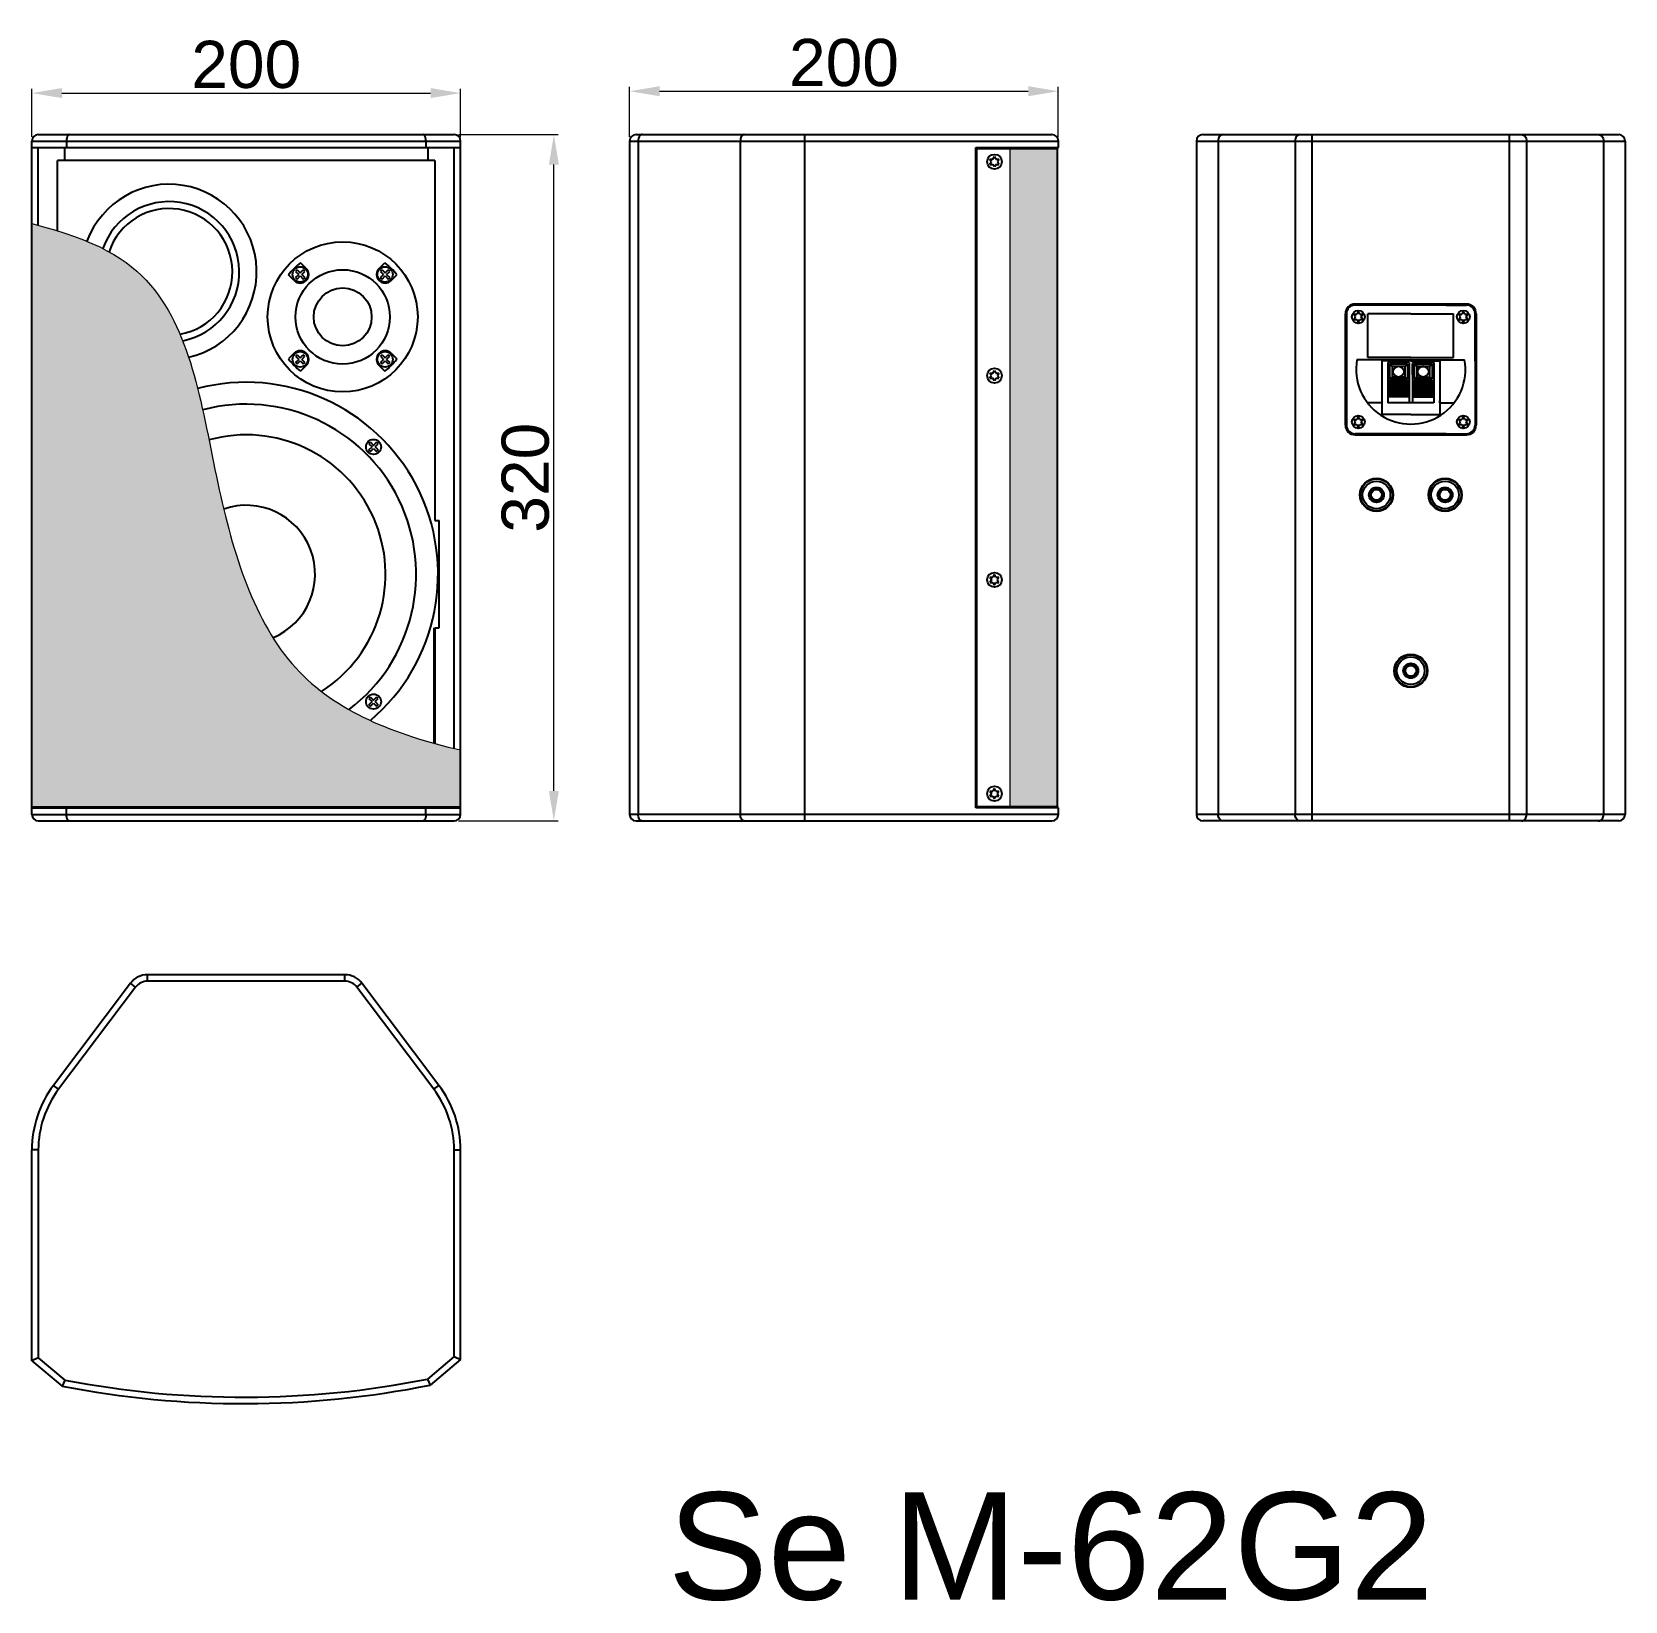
# Model space of a CAD drawing. Header units: millimetres. Extents: x -25011 to 3905, y -2 to 3370.
# Drawn here: x -25011 to -24267, y 2639 to 3370 of the extents above.
import ezdxf

# ---------------------------------------------------------------- set-up
doc = ezdxf.new("R2010")
doc.units = ezdxf.units.MM
doc.layers.add('dim', color=252, linetype='Continuous', lineweight=9)
doc.styles.get("Standard").update_dxf_attribs({"font": 'arial.ttf'})
doc.dimstyles.new('ISO-30', dxfattribs={"dimtxt": 22, "dimasz": 14, "dimexe": 2, "dimexo": 2, "dimgap": 2, "dimtad": 1, "dimtoh": 1, "dimdec": 1, "dimdsep": 46, "dimtxsty": 'Standard', "dimcen": 0, "dimclrd": 256, "dimclre": 256, "dimclrt": 256, "dimadec": 0, "dimazin": 0, "dimtfac": 1, "dimtdec": 1, "dimtmove": 0, "dimatfit": 3, "dimfxl": 1, "dimlwd": -1, "dimlwe": -1, "dimarcsym": 0})

# ---------------------------------------------------------------- blocks, each defined once
blk = doc.blocks.new('*D44')
at = {"layer": 'Defpoints', "color": 0, "transparency": 16777216}
for p in [(-24810.65, 3341.76), (-25010.65, 3319.38), (-24810.65, 3319.38)]:
    blk.add_point(p, dxfattribs=at)
at = {"layer": 'dim', "transparency": 16777216}
for p, q in [((-25010.65, 3321.38), (-25010.65, 3343.76)), ((-24996.65, 3341.76), (-24824.65, 3341.76)), ((-24810.65, 3321.38), (-24810.65, 3343.76))]:
    blk.add_line(p, q, dxfattribs=at)
for points in [[(-24996.65, 3344.09), (-24996.65, 3339.42), (-25010.65, 3341.76)], [(-24824.65, 3344.09), (-24824.65, 3339.42), (-24810.65, 3341.76)]]:
    blk.add_solid(points, dxfattribs=at)
at = {"layer": 'dim', "transparency": 16777216, "insert": (-24910.65, 3354.99), "char_height": 22, "attachment_point": 5}
blk.add_mtext('200', dxfattribs=at)
blk = doc.blocks.new('*D45')
at = {"layer": 'Defpoints', "color": 0, "transparency": 16777216}
for p in [(-24531.77, 3342.62), (-24731.77, 3319.38), (-24531.77, 3319.38)]:
    blk.add_point(p, dxfattribs=at)
at = {"layer": 'dim', "transparency": 16777216}
for p, q in [((-24731.77, 3321.38), (-24731.77, 3344.62)), ((-24717.77, 3342.62), (-24545.77, 3342.62)), ((-24531.77, 3321.38), (-24531.77, 3344.62))]:
    blk.add_line(p, q, dxfattribs=at)
for points in [[(-24717.77, 3344.96), (-24717.77, 3340.29), (-24731.77, 3342.62)], [(-24545.77, 3344.96), (-24545.77, 3340.29), (-24531.77, 3342.62)]]:
    blk.add_solid(points, dxfattribs=at)
at = {"layer": 'dim', "transparency": 16777216, "insert": (-24631.77, 3355.86), "char_height": 22, "attachment_point": 5}
blk.add_mtext('200', dxfattribs=at)
blk = doc.blocks.new('*D46')
at = {"layer": 'Defpoints', "color": 0, "transparency": 16777216}
for p in [(-24813.65, 3322.38), (-24767.11, 3322.38), (-24813.65, 3002.38)]:
    blk.add_point(p, dxfattribs=at)
at = {"layer": 'dim', "transparency": 16777216}
for p, q in [((-24811.65, 3322.38), (-24765.11, 3322.38)), ((-24767.11, 3016.38), (-24767.11, 3308.38)), ((-24811.65, 3002.38), (-24765.11, 3002.38))]:
    blk.add_line(p, q, dxfattribs=at)
for points in [[(-24769.44, 3308.38), (-24764.78, 3308.38), (-24767.11, 3322.38)], [(-24769.44, 3016.38), (-24764.78, 3016.38), (-24767.11, 3002.38)]]:
    blk.add_solid(points, dxfattribs=at)
at = {"layer": 'dim', "transparency": 16777216, "insert": (-24780.35, 3162.38), "char_height": 22, "attachment_point": 5, "rotation": 90}
blk.add_mtext('320', dxfattribs=at)

msp = doc.modelspace()

# ---------------------------------------------------------------- hatches: boundary and pattern name
at = {"layer": 'dim'}
h = msp.add_hatch(dxfattribs=at)
h.set_pattern_fill('HONEY', color=256)
h.set_pattern_definition([(0, (-27765.283, 13869.6106), (4.7625, 2.74963064), [3.175, -6.35]), (120, (-27765.283, 13869.6106), (-4.7625, 2.74963066), [3.175, -6.35]), (60, (-27765.283, 13869.6106), (1e-08, 5.4992613), [-6.35, 3.175])])
edge = h.paths.add_edge_path()
edge.add_spline(control_points=[(-24898.175, 3087.742), (-24908.921, 3104.803), (-24915.855, 3125.828), (-24921.146, 3147.776)], knot_values=[189.1175278, 189.1175278, 189.1175278, 189.1175278, 252.3509596, 252.3509596, 252.3509596, 252.3509596], degree=3, periodic=0)
edge.add_spline(control_points=[(-24921.146, 3147.776), (-24922.106, 3151.76), (-24924.528, 3162.491), (-24926.655, 3173.309), (-24928.011, 3180.014)], knot_values=[158.4368681, 158.4368681, 158.4368681, 158.4368681, 169.9174666, 189.1175278, 189.1175278, 189.1175278, 189.1175278], degree=3, periodic=0)
edge.add_spline(control_points=[(-24928.011, 3180.014), (-24928.963, 3184.728), (-24929.928, 3189.409), (-24930.953, 3194.024)], knot_values=[144.9410667, 144.9410667, 144.9410667, 144.9410667, 158.4368681, 158.4368681, 158.4368681, 158.4368681], degree=3, periodic=0)
edge.add_spline(control_points=[(-24930.953, 3194.024), (-24931.697, 3197.378), (-24932.474, 3200.696), (-24933.301, 3203.967)], knot_values=[135.1348987, 135.1348987, 135.1348987, 135.1348987, 144.9410667, 144.9410667, 144.9410667, 144.9410667], degree=3, periodic=0)
edge.add_spline(control_points=[(-24933.301, 3203.967), (-24934.561, 3208.954), (-24935.94, 3213.83), (-24937.501, 3218.547)], knot_values=[120.1805244, 120.1805244, 120.1805244, 120.1805244, 135.1348987, 135.1348987, 135.1348987, 135.1348987], degree=3, periodic=0)
edge.add_spline(control_points=[(-24937.501, 3218.547), (-24938.368, 3221.168), (-24939.292, 3223.74), (-24940.284, 3226.255)], knot_values=[111.8710843, 111.8710843, 111.8710843, 111.8710843, 120.1805244, 120.1805244, 120.1805244, 120.1805244], degree=3, periodic=0)
edge.add_spline(control_points=[(-24940.284, 3226.255), (-24940.687, 3227.278), (-24941.102, 3228.291), (-24941.528, 3229.295)], knot_values=[108.4921411, 108.4921411, 108.4921411, 108.4921411, 111.8710843, 111.8710843, 111.8710843, 111.8710843], degree=3, periodic=0)
edge.add_spline(control_points=[(-24941.528, 3229.295), (-24945.12, 3237.745), (-24953.455, 3252.279), (-24966.379, 3263.193), (-24974.656, 3267.749)], knot_values=[55.0866761, 55.0866761, 55.0866761, 55.0866761, 83.5418455, 108.4921411, 108.4921411, 108.4921411, 108.4921411], degree=3, periodic=0)
edge.add_spline(control_points=[(-24974.656, 3267.749), (-24975.587, 3268.261), (-24976.546, 3268.767), (-24977.536, 3269.266)], knot_values=[52.2799663, 52.2799663, 52.2799663, 52.2799663, 55.0866761, 55.0866761, 55.0866761, 55.0866761], degree=3, periodic=0)
edge.add_spline(control_points=[(-24977.536, 3269.266), (-24979.836, 3270.426), (-24982.3, 3271.551), (-24984.948, 3272.646)], knot_values=[45.7537294, 45.7537294, 45.7537294, 45.7537294, 52.2799663, 52.2799663, 52.2799663, 52.2799663], degree=3, periodic=0)
edge.add_spline(control_points=[(-24984.948, 3272.646), (-24989.045, 3274.338), (-24993.584, 3275.957), (-24998.647, 3277.518)], knot_values=[35.6578919, 35.6578919, 35.6578919, 35.6578919, 45.7537294, 45.7537294, 45.7537294, 45.7537294], degree=3, periodic=0)
edge.add_spline(control_points=[(-24998.647, 3277.518), (-25001.479, 3278.391), (-25004.474, 3279.246), (-25007.647, 3280.086)], knot_values=[30.0125347, 30.0125347, 30.0125347, 30.0125347, 35.6578919, 35.6578919, 35.6578919, 35.6578919], degree=3, periodic=0)
edge.add_spline(control_points=[(-25007.647, 3280.086), (-25008.63, 3280.346), (-25009.63, 3280.605), (-25010.647, 3280.862)], knot_values=[28.2642912, 28.2642912, 28.2642912, 28.2642912, 30.0125347, 30.0125347, 30.0125347, 30.0125347], degree=3, periodic=0)
edge.add_line((-25010.647, 3280.862), (-25010.647, 3008.881))
edge.add_line((-25010.647, 3008.881), (-24810.647, 3008.881))
edge.add_line((-24810.647, 3008.881), (-24810.647, 3035.433))
edge.add_spline(control_points=[(-24810.647, 3035.433), (-24811.651, 3035.667), (-24812.651, 3035.904), (-24813.647, 3036.145)], knot_values=[357.4900308, 357.4900308, 357.4900308, 357.4900308, 360.403642, 360.403642, 360.403642, 360.403642], degree=3, periodic=0)
edge.add_spline(control_points=[(-24813.647, 3036.145), (-24816.683, 3036.88), (-24819.685, 3037.652), (-24822.647, 3038.467)], knot_values=[348.6132773, 348.6132773, 348.6132773, 348.6132773, 357.4900308, 357.4900308, 357.4900308, 357.4900308], degree=3, periodic=0)
edge.add_line((-24823.147, 3038.601), (-24823.147, 3038.606))
edge.add_spline(control_points=[(-24823.147, 3038.606), (-24833.577, 3041.497), (-24843.513, 3044.927), (-24852.713, 3049.162)], knot_values=[316.8143218, 316.8143218, 316.8143218, 316.8143218, 348.1134995, 348.1134995, 348.1134995, 348.1134995], degree=3, periodic=0)
edge.add_spline(control_points=[(-24852.713, 3049.162), (-24856.143, 3050.74), (-24859.47, 3052.431), (-24862.683, 3054.247)], knot_values=[305.14564, 305.14564, 305.14564, 305.14564, 316.8143218, 316.8143218, 316.8143218, 316.8143218], degree=3, periodic=0)
edge.add_spline(control_points=[(-24862.683, 3054.247), (-24867.202, 3056.802), (-24871.493, 3059.605), (-24875.522, 3062.694)], knot_values=[288.7318552, 288.7318552, 288.7318552, 288.7318552, 305.14564, 305.14564, 305.14564, 305.14564], degree=3, periodic=0)
edge.add_spline(control_points=[(-24875.522, 3062.694), (-24879.857, 3066.017), (-24888.162, 3073.549), (-24894.993, 3082.689), (-24898.175, 3087.742)], knot_values=[252.3509596, 252.3509596, 252.3509596, 252.3509596, 270.0068472, 288.7318552, 288.7318552, 288.7318552, 288.7318552], degree=3, periodic=0)
h.paths.add_polyline_path([(-24532.269, 3315.881), (-24554.21, 3315.881), (-24554.21, 3008.881), (-24532.269, 3008.881)])

# ---------------------------------------------------------------- linework, layer by layer
for p, q in [((-25010.647, 3005.381), (-25010.647, 3319.381)), ((-25010.647, 3319.381), (-24810.647, 3319.381)), ((-25010.647, 3316.381), (-24810.647, 3316.381)), ((-25007.647, 3322.381), (-24813.647, 3322.381)), ((-25007.647, 3280.086), (-25007.647, 3316.381)), ((-24995.339, 3310.381), (-24995.339, 3316.381)), ((-24994.493, 3319.381), (-24994.493, 3316.381)), ((-24826.807, 3319.381), (-24826.807, 3316.381)), ((-24825.96, 3316.381), (-24825.96, 3310.381)), ((-24813.647, 3036.145), (-24813.647, 3316.381)), ((-24810.647, 3005.381), (-24810.647, 3319.381)), ((-24731.769, 3319.381), (-24731.769, 3005.381)), ((-24731.769, 3319.381), (-24531.769, 3319.381)), ((-24728.769, 3322.381), (-24534.769, 3322.381)), ((-24727.788, 3319.381), (-24727.788, 3005.381)), ((-24680.132, 3319.381), (-24680.132, 3005.381)), ((-24650.034, 3002.381), (-24650.034, 3322.381)), ((-24570.269, 3008.381), (-24570.269, 3316.381)), ((-24570.269, 3316.381), (-24531.769, 3316.381)), ((-24569.769, 3008.881), (-24569.769, 3315.881)), ((-24569.769, 3315.881), (-24532.269, 3315.881)), ((-24532.269, 3315.881), (-24532.269, 3008.881)), ((-24531.769, 3316.381), (-24531.769, 3319.381)), ((-24467.34, 3319.381), (-24467.34, 3005.381)), ((-24467.34, 3319.381), (-24267.34, 3319.381)), ((-24464.34, 3322.381), (-24270.34, 3322.381)), ((-24457.267, 3319.381), (-24457.267, 3005.381)), ((-24421.341, 3319.381), (-24421.341, 3005.381)), ((-24413.356, 3002.381), (-24413.356, 3322.381)), ((-24321.325, 3002.381), (-24321.325, 3322.381)), ((-24313.34, 3319.381), (-24313.34, 3005.381)), ((-24277.414, 3319.381), (-24277.414, 3005.381)), ((-24267.34, 3319.381), (-24267.34, 3005.381)), ((-24998.647, 3277.518), (-24998.647, 3310.381)), ((-24822.647, 3310.381), (-24998.647, 3310.381)), ((-24822.647, 3310.381), (-24822.647, 3142.381)), ((-24562.953, 3309.716), (-24563.653, 3310.929)), ((-24563.653, 3310.929), (-24562.252, 3310.929)), ((-24563.653, 3308.503), (-24562.953, 3309.716)), ((-24563.653, 3308.503), (-24562.252, 3308.503)), ((-24562.252, 3310.929), (-24561.552, 3312.142)), ((-24561.552, 3307.29), (-24562.252, 3308.503)), ((-24561.552, 3312.142), (-24560.852, 3310.929)), ((-24560.852, 3308.503), (-24561.552, 3307.29)), ((-24560.852, 3310.929), (-24559.451, 3310.929)), ((-24560.852, 3308.503), (-24559.451, 3308.503)), ((-24559.451, 3310.929), (-24560.151, 3309.716)), ((-24560.151, 3309.716), (-24559.451, 3308.503)), ((-25010.647, 3008.881), (-25010.647, 3280.862)), ((-24888.275, 3254.352), (-24890.931, 3257.008)), ((-24887.581, 3258.608), (-24886.153, 3257.18)), ((-24887.581, 3255.752), (-24886.153, 3257.18)), ((-24886.874, 3259.315), (-24885.446, 3257.887)), ((-24886.874, 3255.045), (-24885.446, 3256.473)), ((-24885.446, 3257.887), (-24884.019, 3259.315)), ((-24885.446, 3256.473), (-24884.019, 3255.045)), ((-24882.618, 3260.008), (-24885.274, 3262.665)), ((-24884.739, 3257.18), (-24883.311, 3258.608)), ((-24884.739, 3257.18), (-24883.311, 3255.752)), ((-24848.677, 3260.008), (-24846.02, 3262.665)), ((-24847.983, 3258.608), (-24846.555, 3257.18)), ((-24847.983, 3255.752), (-24846.555, 3257.18)), ((-24847.276, 3259.315), (-24845.848, 3257.887)), ((-24847.276, 3255.045), (-24845.848, 3256.473)), ((-24845.848, 3257.887), (-24844.421, 3259.315)), ((-24845.848, 3256.473), (-24844.421, 3255.045)), ((-24845.141, 3257.18), (-24843.714, 3258.608)), ((-24845.141, 3257.18), (-24843.714, 3255.752)), ((-24843.02, 3254.352), (-24840.364, 3257.008)), ((-24341.34, 3243.381), (-24393.34, 3243.381)), ((-24350.84, 3242.881), (-24393.34, 3242.881)), ((-24350.84, 3242.881), (-24341.34, 3242.881)), ((-24397.84, 3186.881), (-24397.84, 3238.881)), ((-24397.34, 3238.881), (-24397.34, 3186.881)), ((-24393.941, 3238.594), (-24392.541, 3238.594)), ((-24393.941, 3238.594), (-24393.241, 3237.381)), ((-24393.241, 3237.381), (-24393.941, 3236.168)), ((-24393.941, 3236.168), (-24392.541, 3236.168)), ((-24391.84, 3239.807), (-24392.541, 3238.594)), ((-24392.541, 3236.168), (-24391.84, 3234.955)), ((-24391.14, 3238.594), (-24391.84, 3239.807)), ((-24391.84, 3234.955), (-24391.14, 3236.168)), ((-24391.14, 3238.594), (-24389.739, 3238.594)), ((-24391.14, 3236.168), (-24389.739, 3236.168)), ((-24390.44, 3237.381), (-24389.739, 3238.594)), ((-24389.739, 3236.168), (-24390.44, 3237.381)), ((-24387.34, 3218.381), (-24387.34, 3238.881)), ((-24383.84, 3238.881), (-24387.34, 3238.881)), ((-24367.34, 3238.881), (-24383.84, 3238.881)), ((-24367.34, 3238.881), (-24383.84, 3238.881)), ((-24367.34, 3238.881), (-24350.84, 3238.881)), ((-24350.84, 3238.881), (-24347.34, 3238.881)), ((-24347.34, 3218.381), (-24347.34, 3238.881)), ((-24344.941, 3238.594), (-24343.541, 3238.594)), ((-24344.941, 3238.594), (-24344.241, 3237.381)), ((-24344.241, 3237.381), (-24344.941, 3236.168)), ((-24344.941, 3236.168), (-24343.541, 3236.168)), ((-24342.84, 3239.807), (-24343.541, 3238.594)), ((-24343.541, 3236.168), (-24342.84, 3234.955)), ((-24342.14, 3238.594), (-24342.84, 3239.807)), ((-24342.84, 3234.955), (-24342.14, 3236.168)), ((-24342.14, 3238.594), (-24340.739, 3238.594)), ((-24342.14, 3236.168), (-24340.739, 3236.168)), ((-24341.44, 3237.381), (-24340.739, 3238.594)), ((-24340.739, 3236.168), (-24341.44, 3237.381)), ((-24337.34, 3216.881), (-24337.34, 3238.881)), ((-24336.84, 3238.881), (-24336.84, 3186.881)), ((-24888.275, 3220.41), (-24890.931, 3217.754)), ((-24887.581, 3219.01), (-24886.153, 3217.582)), ((-24886.874, 3219.717), (-24885.446, 3218.289)), ((-24885.446, 3218.289), (-24884.019, 3219.717)), ((-24884.739, 3217.582), (-24883.311, 3219.01)), ((-24847.983, 3219.01), (-24846.555, 3217.582)), ((-24847.276, 3219.717), (-24845.848, 3218.289)), ((-24845.848, 3218.289), (-24844.421, 3219.717)), ((-24845.141, 3217.582), (-24843.714, 3219.01)), ((-24843.02, 3220.41), (-24840.364, 3217.754)), ((-24887.581, 3216.154), (-24886.153, 3217.582)), ((-24886.874, 3215.447), (-24885.446, 3216.875)), ((-24885.446, 3216.875), (-24884.019, 3215.447)), ((-24882.618, 3214.754), (-24885.274, 3212.097)), ((-24884.739, 3217.582), (-24883.311, 3216.154)), ((-24848.677, 3214.754), (-24846.02, 3212.097)), ((-24847.983, 3216.154), (-24846.555, 3217.582)), ((-24847.276, 3215.447), (-24845.848, 3216.875)), ((-24845.848, 3216.875), (-24844.421, 3215.447)), ((-24845.141, 3217.582), (-24843.714, 3216.154)), ((-24562.953, 3209.988), (-24563.653, 3211.201)), ((-24563.653, 3211.201), (-24562.252, 3211.201)), ((-24562.252, 3211.201), (-24561.552, 3212.414)), ((-24561.552, 3212.414), (-24560.852, 3211.201)), ((-24560.852, 3211.201), (-24559.451, 3211.201)), ((-24559.451, 3211.201), (-24560.151, 3209.988)), ((-24391.69, 3217.381), (-24392.44, 3217.381)), ((-24383.84, 3217.381), (-24391.69, 3217.381)), ((-24383.84, 3218.381), (-24387.34, 3218.381)), ((-24367.34, 3218.381), (-24383.84, 3218.381)), ((-24367.34, 3217.381), (-24383.84, 3217.381)), ((-24380.84, 3216.881), (-24380.84, 3197.381)), ((-24367.34, 3216.881), (-24380.84, 3216.881)), ((-24368.09, 3216.081), (-24378.09, 3216.081)), ((-24378.09, 3216.081), (-24378.09, 3207.581)), ((-24377.29, 3215.281), (-24376.09, 3214.331)), ((-24368.89, 3215.281), (-24377.29, 3215.281)), ((-24377.29, 3215.281), (-24377.29, 3208.381)), ((-24370.09, 3214.331), (-24376.09, 3214.331)), ((-24376.09, 3214.331), (-24376.09, 3209.331)), ((-24368.89, 3215.281), (-24370.09, 3214.331)), ((-24370.09, 3214.331), (-24370.09, 3209.331)), ((-24368.89, 3215.281), (-24368.89, 3208.381)), ((-24368.09, 3216.081), (-24368.09, 3207.581)), ((-24367.34, 3218.381), (-24350.84, 3218.381)), ((-24367.34, 3217.381), (-24350.84, 3217.381)), ((-24367.34, 3216.881), (-24353.84, 3216.881)), ((-24366.59, 3216.081), (-24356.59, 3216.081)), ((-24366.59, 3216.081), (-24366.59, 3207.581)), ((-24366.59, 3210.381), (-24366.59, 3215.381)), ((-24365.79, 3215.281), (-24357.39, 3215.281)), ((-24365.79, 3215.281), (-24364.59, 3214.331)), ((-24365.79, 3215.281), (-24365.79, 3208.381)), ((-24364.59, 3214.331), (-24358.59, 3214.331)), ((-24364.59, 3214.331), (-24364.59, 3209.331)), ((-24357.39, 3215.281), (-24358.59, 3214.331)), ((-24358.59, 3214.331), (-24358.59, 3209.331)), ((-24357.39, 3215.281), (-24357.39, 3208.381)), ((-24356.59, 3216.081), (-24356.59, 3207.581)), ((-24353.84, 3216.881), (-24353.84, 3197.381)), ((-24350.84, 3218.381), (-24347.34, 3218.381)), ((-24350.84, 3217.381), (-24342.241, 3217.381)), ((-24337.34, 3216.881), (-24337.34, 3186.881)), ((-24563.653, 3208.775), (-24562.953, 3209.988)), ((-24563.653, 3208.775), (-24562.252, 3208.775)), ((-24561.552, 3207.562), (-24562.252, 3208.775)), ((-24560.852, 3208.775), (-24561.552, 3207.562)), ((-24560.852, 3208.775), (-24559.451, 3208.775)), ((-24560.151, 3209.988), (-24559.451, 3208.775)), ((-24378.09, 3207.581), (-24378.09, 3197.381)), ((-24368.09, 3207.581), (-24378.09, 3207.581)), ((-24368.09, 3206.628), (-24378.09, 3206.628)), ((-24368.09, 3206.628), (-24378.09, 3206.628)), ((-24368.09, 3206.128), (-24378.09, 3206.128)), ((-24368.09, 3205.628), (-24378.09, 3205.628)), ((-24368.09, 3205.128), (-24378.09, 3205.128)), ((-24368.09, 3204.628), (-24378.09, 3204.628)), ((-24368.09, 3204.128), (-24378.09, 3204.128)), ((-24376.09, 3209.331), (-24377.29, 3208.381)), ((-24368.89, 3208.381), (-24377.29, 3208.381)), ((-24370.09, 3209.331), (-24376.09, 3209.331)), ((-24370.09, 3209.331), (-24368.89, 3208.381)), ((-24368.09, 3207.581), (-24368.09, 3197.381)), ((-24366.59, 3207.581), (-24366.59, 3197.381)), ((-24366.59, 3207.581), (-24356.59, 3207.581)), ((-24366.59, 3206.628), (-24356.59, 3206.628)), ((-24366.59, 3206.128), (-24356.59, 3206.128)), ((-24366.59, 3205.628), (-24356.59, 3205.628)), ((-24366.59, 3205.128), (-24356.59, 3205.128)), ((-24366.59, 3204.628), (-24356.59, 3204.628)), ((-24366.59, 3204.128), (-24356.59, 3204.128)), ((-24365.79, 3208.381), (-24364.59, 3209.331)), ((-24365.79, 3208.381), (-24357.39, 3208.381)), ((-24364.59, 3209.331), (-24358.59, 3209.331)), ((-24358.59, 3209.331), (-24357.39, 3208.381)), ((-24356.59, 3207.581), (-24356.59, 3197.381)), ((-24380.84, 3197.381), (-24387.589, 3197.381)), ((-24380.84, 3197.381), (-24380.84, 3191.881)), ((-24368.09, 3203.628), (-24378.09, 3203.628)), ((-24368.09, 3203.128), (-24378.09, 3203.128)), ((-24368.09, 3202.628), (-24378.09, 3202.628)), ((-24368.09, 3202.128), (-24378.09, 3202.128)), ((-24368.09, 3201.628), (-24378.09, 3201.628)), ((-24368.09, 3201.128), (-24378.09, 3201.128)), ((-24368.09, 3200.628), (-24378.09, 3200.628)), ((-24368.09, 3200.163), (-24378.09, 3200.163)), ((-24356.59, 3197.381), (-24378.09, 3197.381)), ((-24366.59, 3203.628), (-24356.59, 3203.628)), ((-24366.59, 3203.128), (-24356.59, 3203.128)), ((-24366.59, 3202.628), (-24356.59, 3202.628)), ((-24366.59, 3202.128), (-24356.59, 3202.128)), ((-24366.59, 3201.628), (-24356.59, 3201.628)), ((-24366.59, 3201.128), (-24356.59, 3201.128)), ((-24366.59, 3200.628), (-24356.59, 3200.628)), ((-24366.59, 3200.163), (-24356.59, 3200.163)), ((-24353.84, 3197.381), (-24353.84, 3198.381)), ((-24353.84, 3197.381), (-24347.092, 3197.381)), ((-24353.84, 3197.381), (-24353.84, 3191.881)), ((-24393.941, 3189.594), (-24392.541, 3189.594)), ((-24393.941, 3189.594), (-24393.241, 3188.381)), ((-24391.84, 3190.807), (-24392.541, 3189.594)), ((-24391.14, 3189.594), (-24391.84, 3190.807)), ((-24391.14, 3189.594), (-24389.739, 3189.594)), ((-24390.44, 3188.381), (-24389.739, 3189.594)), ((-24367.34, 3191.881), (-24380.84, 3191.881)), ((-24367.34, 3191.881), (-24353.84, 3191.881)), ((-24344.941, 3189.594), (-24343.541, 3189.594)), ((-24344.941, 3189.594), (-24344.241, 3188.381)), ((-24342.84, 3190.807), (-24343.541, 3189.594)), ((-24342.14, 3189.594), (-24342.84, 3190.807)), ((-24342.14, 3189.594), (-24340.739, 3189.594)), ((-24341.44, 3188.381), (-24340.739, 3189.594)), ((-24393.241, 3188.381), (-24393.941, 3187.168)), ((-24393.941, 3187.168), (-24392.541, 3187.168)), ((-24350.84, 3182.881), (-24393.34, 3182.881)), ((-24393.34, 3182.381), (-24341.34, 3182.381)), ((-24392.541, 3187.168), (-24391.84, 3185.955)), ((-24391.84, 3185.955), (-24391.14, 3187.168)), ((-24391.14, 3187.168), (-24389.739, 3187.168)), ((-24389.739, 3187.168), (-24390.44, 3188.381)), ((-24350.84, 3182.881), (-24341.34, 3182.881)), ((-24344.241, 3188.381), (-24344.941, 3187.168)), ((-24344.941, 3187.168), (-24343.541, 3187.168)), ((-24343.541, 3187.168), (-24342.84, 3185.955)), ((-24342.84, 3185.955), (-24342.14, 3187.168)), ((-24342.14, 3187.168), (-24340.739, 3187.168)), ((-24340.739, 3187.168), (-24341.44, 3188.381)), ((-24853.385, 3178.206), (-24851.958, 3176.778)), ((-24853.385, 3175.35), (-24851.958, 3176.778)), ((-24852.678, 3178.913), (-24851.25, 3177.485)), ((-24852.678, 3174.643), (-24851.25, 3176.071)), ((-24851.25, 3177.485), (-24849.823, 3178.913)), ((-24851.25, 3176.071), (-24849.823, 3174.643)), ((-24850.543, 3176.778), (-24849.116, 3178.206)), ((-24850.543, 3176.778), (-24849.116, 3175.35)), ((-24822.647, 3142.381), (-24820.647, 3142.381)), ((-24820.647, 3092.381), (-24820.647, 3142.381)), ((-24563.653, 3115.987), (-24562.252, 3115.987)), ((-24563.653, 3115.987), (-24562.953, 3114.774)), ((-24562.953, 3114.774), (-24563.653, 3113.561)), ((-24561.552, 3117.2), (-24562.252, 3115.987)), ((-24560.852, 3115.987), (-24561.552, 3117.2)), ((-24560.852, 3115.987), (-24559.451, 3115.987)), ((-24560.151, 3114.774), (-24559.451, 3115.987)), ((-24559.451, 3113.561), (-24560.151, 3114.774)), ((-24563.653, 3113.561), (-24562.252, 3113.561)), ((-24562.252, 3113.561), (-24561.552, 3112.348)), ((-24561.552, 3112.348), (-24560.852, 3113.561)), ((-24560.852, 3113.561), (-24559.451, 3113.561)), ((-24823.147, 3092.381), (-24823.147, 3038.606)), ((-24822.647, 3092.381), (-24820.647, 3092.381)), ((-24822.647, 3092.381), (-24822.647, 3038.467)), ((-24853.385, 3059.412), (-24851.958, 3057.984)), ((-24853.385, 3056.556), (-24851.958, 3057.984)), ((-24852.678, 3060.119), (-24851.25, 3058.691)), ((-24852.678, 3055.849), (-24851.25, 3057.277)), ((-24851.25, 3058.691), (-24849.823, 3060.119)), ((-24851.25, 3057.277), (-24849.823, 3055.849)), ((-24850.543, 3057.984), (-24849.116, 3059.412)), ((-24850.543, 3057.984), (-24849.116, 3056.556)), ((-24563.653, 3016.259), (-24562.252, 3016.259)), ((-24563.653, 3016.259), (-24562.953, 3015.046)), ((-24562.953, 3015.046), (-24563.653, 3013.833)), ((-24563.653, 3013.833), (-24562.252, 3013.833)), ((-24561.552, 3017.472), (-24562.252, 3016.259)), ((-24562.252, 3013.833), (-24561.552, 3012.62)), ((-24560.852, 3016.259), (-24561.552, 3017.472)), ((-24561.552, 3012.62), (-24560.852, 3013.833)), ((-24560.852, 3016.259), (-24559.451, 3016.259)), ((-24560.852, 3013.833), (-24559.451, 3013.833)), ((-24560.151, 3015.046), (-24559.451, 3016.259)), ((-24559.451, 3013.833), (-24560.151, 3015.046)), ((-25010.647, 3008.881), (-24810.647, 3008.881)), ((-25010.647, 3008.881), (-24810.647, 3008.881)), ((-25010.647, 3008.381), (-24810.647, 3008.381)), ((-25010.647, 3005.381), (-24810.647, 3005.381)), ((-24994.493, 3005.381), (-24994.493, 3008.381)), ((-24826.807, 3005.381), (-24826.807, 3008.381)), ((-24531.769, 3005.381), (-24731.769, 3005.381)), ((-24531.769, 3008.381), (-24570.269, 3008.381)), ((-24532.269, 3008.881), (-24569.769, 3008.881)), ((-24531.769, 3005.381), (-24531.769, 3008.381)), ((-24267.34, 3005.381), (-24467.34, 3005.381)), ((-25007.647, 3002.381), (-24813.647, 3002.381)), ((-24728.769, 3002.381), (-24534.769, 3002.381)), ((-24270.34, 3002.381), (-24464.34, 3002.381)), ((-24956.663, 2927.633), (-24956.663, 2930.633)), ((-24864.632, 2930.633), (-24956.663, 2930.633)), ((-24864.632, 2927.633), (-24864.632, 2930.633)), ((-24964.648, 2926.653), (-25000.574, 2878.996)), ((-24962.252, 2924.847), (-24998.178, 2877.19)), ((-24962.252, 2924.847), (-24964.648, 2926.653)), ((-24864.632, 2927.633), (-24956.663, 2927.633)), ((-24859.042, 2924.847), (-24856.647, 2926.653)), ((-24823.117, 2877.19), (-24859.042, 2924.847)), ((-24820.721, 2878.996), (-24856.647, 2926.653)), ((-24998.178, 2877.19), (-25000.574, 2878.996)), ((-24823.117, 2877.19), (-24820.721, 2878.996)), ((-25007.647, 2848.898), (-25010.647, 2848.898)), ((-25010.647, 2750.649), (-25010.647, 2848.898)), ((-25007.647, 2848.898), (-25007.647, 2752.048)), ((-24813.647, 2752.539), (-24813.647, 2848.898)), ((-24813.647, 2848.898), (-24810.647, 2848.898)), ((-24810.647, 2751.14), (-24810.647, 2848.898)), ((-25007.647, 2752.048), (-25010.647, 2750.649)), ((-25010.647, 2750.649), (-24996.541, 2738.812)), ((-25007.647, 2752.048), (-24995.207, 2741.609)), ((-24813.647, 2752.539), (-24826.138, 2742.058)), ((-24810.647, 2751.14), (-24824.798, 2739.266)), ((-24813.647, 2752.539), (-24810.647, 2751.14)), ((-24995.207, 2741.609), (-24996.541, 2738.812)), ((-24826.138, 2742.058), (-24824.798, 2739.266))]:
    msp.add_line(p, q)
for centre, radius in [((-24561.552, 3309.716), 3.45), ((-24865.647, 3237.381), 35), ((-24885.446, 3257.18), 3.593), ((-24865.647, 3237.381), 22), ((-24845.848, 3257.18), 3.593), ((-24865.647, 3237.381), 13.503), ((-24391.84, 3237.381), 3), ((-24342.84, 3237.381), 3), ((-24885.446, 3217.582), 3.593), ((-24845.848, 3217.582), 3.593), ((-24561.552, 3209.988), 3.45), ((-24373.09, 3211.831), 2.502), ((-24361.59, 3211.831), 2.502), ((-24391.84, 3188.381), 3), ((-24342.84, 3188.381), 3), ((-24851.25, 3176.778), 3.5), ((-24383.34, 3154.381), 7.75), ((-24383.34, 3154.381), 7.75), ((-24383.34, 3154.381), 7.45), ((-24383.34, 3154.381), 6.45), ((-24351.34, 3154.381), 7.75), ((-24351.34, 3154.381), 7.75), ((-24351.34, 3154.381), 7.45), ((-24351.34, 3154.381), 6.45), ((-24383.34, 3154.381), 3.5), ((-24383.34, 3154.381), 3), ((-24383.34, 3154.381), 2.5), ((-24351.34, 3154.381), 3.5), ((-24351.34, 3154.381), 3), ((-24351.34, 3154.381), 2.5), ((-24561.552, 3114.774), 3.45), ((-24367.34, 3072.381), 7.75), ((-24367.34, 3072.381), 7.75), ((-24367.34, 3072.381), 7.45), ((-24367.34, 3072.381), 6.45), ((-24367.34, 3072.381), 3.5), ((-24367.34, 3072.381), 3), ((-24367.34, 3072.381), 2.5), ((-24851.25, 3057.984), 3.5), ((-24561.552, 3015.046), 3.45)]:
    msp.add_circle(centre, radius)
for centre, radius, start, end in [((-25007.647, 3319.381), 3, 90, 180), ((-24813.647, 3319.381), 3, 0, 90), ((-24728.769, 3319.381), 3, 90, 180), ((-24534.769, 3319.381), 3, 0, 90), ((-24464.34, 3319.381), 3, 90, 180), ((-24270.34, 3319.381), 3, 0, 90), ((-24946.647, 3258.381), 40.871, 282.931846, 159.572666), ((-24946.647, 3258.381), 32.75, 281.203701, 160.587562), ((-24946.647, 3258.381), 29.533, 279.981278, 161.506512), ((-24864.94, 3236.674), 33, 128.037937, 141.962063), ((-24885.446, 3257.18), 4, 225, 45), ((-24885.446, 3257.18), 2.568, 123.774006, 146.225994), ((-24885.446, 3257.18), 2.568, 213.774006, 236.225994), ((-24885.446, 3257.18), 2.568, 33.774006, 56.225994), ((-24885.446, 3257.18), 2.568, 303.774006, 326.225994), ((-24845.848, 3257.18), 4, 135, 315), ((-24845.848, 3257.18), 2.568, 123.774006, 146.225994), ((-24845.848, 3257.18), 2.568, 213.774006, 236.225994), ((-24866.354, 3236.674), 33, 38.037937, 51.962063), ((-24845.848, 3257.18), 2.568, 33.774006, 56.225994), ((-24845.848, 3257.18), 2.568, 303.774006, 326.225994), ((-24393.34, 3238.881), 4.5, 90, 180), ((-24393.34, 3238.881), 4, 90, 180), ((-24341.34, 3238.881), 4.5, 0, 90), ((-24341.34, 3238.881), 4, 0, 90), ((-24885.446, 3217.582), 4, 315, 135), ((-24885.446, 3217.582), 2.568, 123.774006, 146.225994), ((-24885.446, 3217.582), 2.568, 33.774006, 56.225994), ((-24845.848, 3217.582), 4, 45, 225), ((-24845.848, 3217.582), 2.568, 123.774006, 146.225994), ((-24845.848, 3217.582), 2.568, 33.774006, 56.225994), ((-24864.94, 3238.088), 33, 218.037937, 231.962063), ((-24885.446, 3217.582), 2.568, 213.774006, 236.225994), ((-24885.446, 3217.582), 2.568, 303.774006, 326.225994), ((-24845.848, 3217.582), 2.568, 213.774006, 236.225994), ((-24866.354, 3238.088), 33, 308.037937, 321.962063), ((-24845.848, 3217.582), 2.568, 303.774006, 326.225994), ((-24367.34, 3212.881), 25.5, 169.835751, 10.164249), ((-24910.647, 3117.381), 89.5, 310.339137, 104.661496), ((-24910.647, 3117.381), 79.287, 307.224946, 104.838558), ((-24910.647, 3117.381), 64.995, 302.71229, 105.494432), ((-24393.34, 3186.881), 4.5, 180, 270), ((-24393.34, 3186.881), 4.5, 180, 270), ((-24393.34, 3186.881), 4, 180, 270), ((-24341.34, 3186.881), 4.5, 270, 0), ((-24341.34, 3186.881), 4, 270, 0), ((-24851.25, 3176.778), 2.568, 123.774006, 146.225994), ((-24851.25, 3176.778), 2.568, 213.774006, 236.225994), ((-24851.25, 3176.778), 2.568, 33.774006, 56.225994), ((-24851.25, 3176.778), 2.568, 303.774006, 326.225994), ((-24910.647, 3117.381), 32.156, 292.821324, 109.054639), ((-24851.25, 3057.984), 2.568, 123.774006, 146.225994), ((-24851.25, 3057.984), 2.568, 213.774006, 236.225994), ((-24851.25, 3057.984), 2.568, 33.774006, 56.225994), ((-24851.25, 3057.984), 2.568, 303.774006, 326.225994), ((-25007.647, 3005.381), 3, 180, 270), ((-24813.647, 3005.381), 3, 270, 0), ((-24728.769, 3005.381), 3, 180, 270), ((-24534.769, 3005.381), 3, 270, 0), ((-24464.34, 3005.381), 3, 180, 270), ((-24270.34, 3005.381), 3, 270, 0), ((-24956.663, 2920.633), 10, 90, 142.989327), ((-24864.632, 2920.633), 10, 37.010673, 90), ((-24956.663, 2920.633), 7, 90, 142.989327), ((-24864.632, 2920.633), 7, 37.010673, 90), ((-24960.647, 2848.898), 50, 142.989327, 180), ((-24960.647, 2848.898), 47, 142.989327, 180), ((-24860.647, 2848.898), 47, 0, 37.010673), ((-24860.647, 2848.898), 50, 0, 37.010673), ((-24911.818, 3173.449), 442.817, 258.969738, 281.333135), ((-24911.818, 3173.449), 439.817, 259.07054, 281.233433)]:
    msp.add_arc(centre, radius, start, end)
for points, knots in [([(-24993.205, 3322.381), (-24993.29, 3322.381), (-24993.473, 3322.336), (-24993.717, 3322.154), (-24993.936, 3321.872), (-24994.09, 3321.573), (-24994.199, 3321.294), (-24994.303, 3320.971), (-24994.403, 3320.53), (-24994.476, 3319.967), (-24994.493, 3319.578), (-24994.493, 3319.381)], [0, 0, 0, 0, 0.0726757, 0.1562002, 0.2567115, 0.3762887, 0.4430257, 0.5139723, 0.6667789, 0.8306953, 1, 1, 1, 1]), ([(-24826.807, 3319.381), (-24826.807, 3319.578), (-24826.823, 3319.967), (-24826.896, 3320.53), (-24826.997, 3320.971), (-24827.1, 3321.294), (-24827.21, 3321.573), (-24827.363, 3321.872), (-24827.582, 3322.154), (-24827.826, 3322.336), (-24828.01, 3322.381), (-24828.094, 3322.381)], [0, 0, 0, 0, 0.1693047, 0.3332211, 0.4860277, 0.5569743, 0.6237113, 0.7432885, 0.8437998, 0.9273243, 1, 1, 1, 1]), ([(-24725.982, 3322.381), (-24726.101, 3322.381), (-24726.348, 3322.339), (-24726.694, 3322.16), (-24727.007, 3321.874), (-24727.385, 3321.349), (-24727.705, 3320.504), (-24727.788, 3319.766), (-24727.788, 3319.381)], [0, 0, 0, 0, 0.0932312, 0.1926437, 0.3019624, 0.4229602, 0.6974547, 1, 1, 1, 1]), ([(-24678.326, 3322.381), (-24678.445, 3322.381), (-24678.692, 3322.339), (-24679.038, 3322.16), (-24679.351, 3321.874), (-24679.728, 3321.349), (-24680.048, 3320.504), (-24680.132, 3319.766), (-24680.132, 3319.381)], [0, 0, 0, 0, 0.0932312, 0.1926437, 0.3019624, 0.4229602, 0.6974547, 1, 1, 1, 1]), ([(-24454.871, 3322.381), (-24455.186, 3322.381), (-24455.847, 3322.21), (-24456.638, 3321.519), (-24457.15, 3320.529), (-24457.267, 3319.768), (-24457.267, 3319.381)], [0, 0, 0, 0, 0.2236798, 0.4636039, 0.724782, 1, 1, 1, 1]), ([(-24418.945, 3322.381), (-24419.26, 3322.381), (-24419.922, 3322.21), (-24420.712, 3321.519), (-24421.224, 3320.529), (-24421.341, 3319.768), (-24421.341, 3319.381)], [0, 0, 0, 0, 0.2236798, 0.4636039, 0.724782, 1, 1, 1, 1]), ([(-24315.735, 3322.381), (-24315.42, 3322.381), (-24314.759, 3322.21), (-24313.969, 3321.519), (-24313.457, 3320.529), (-24313.34, 3319.768), (-24313.34, 3319.381)], [0, 0, 0, 0, 0.2236798, 0.4636039, 0.724782, 1, 1, 1, 1]), ([(-24279.81, 3322.381), (-24279.495, 3322.381), (-24278.834, 3322.21), (-24278.043, 3321.519), (-24277.531, 3320.529), (-24277.414, 3319.768), (-24277.414, 3319.381)], [0, 0, 0, 0, 0.2236798, 0.4636039, 0.724782, 1, 1, 1, 1]), ([(-24383.588, 3157.371), (-24383.799, 3157.338), (-24384.212, 3157.226), (-24384.779, 3156.931), (-24385.262, 3156.526), (-24385.635, 3156.039), (-24385.887, 3155.503), (-24386.019, 3154.945), (-24386.031, 3154.387), (-24385.934, 3153.86), (-24385.743, 3153.385), (-24385.472, 3152.967), (-24385.243, 3152.73), (-24385.119, 3152.624)], [0, 0, 0, 0, 0.102392, 0.2038496, 0.304702, 0.403216, 0.4962273, 0.5870272, 0.676829, 0.7621361, 0.8428374, 0.921463, 1, 1, 1, 1]), ([(-24383.34, 3151.705), (-24383.531, 3151.71), (-24383.913, 3151.763), (-24384.452, 3151.962), (-24384.932, 3152.27), (-24385.335, 3152.672), (-24385.644, 3153.154), (-24385.839, 3153.693), (-24385.911, 3154.255), (-24385.859, 3154.815), (-24385.688, 3155.348), (-24385.496, 3155.672), (-24385.384, 3155.821)], [0, 0, 0, 0, 0.1015361, 0.2032363, 0.3030215, 0.4022052, 0.5033651, 0.6049444, 0.704466, 0.8019954, 0.9011185, 1, 1, 1, 1]), ([(-24385.63, 3156.32), (-24385.515, 3156.448), (-24385.263, 3156.685), (-24384.832, 3156.969), (-24384.357, 3157.175), (-24383.855, 3157.295), (-24383.51, 3157.316), (-24383.34, 3157.311)], [0, 0, 0, 0, 0.2011362, 0.4003124, 0.6000803, 0.8011303, 1, 1, 1, 1]), ([(-24385.63, 3156.32), (-24385.484, 3156.46), (-24385.166, 3156.71), (-24384.627, 3156.977), (-24384.054, 3157.125), (-24383.472, 3157.151), (-24382.908, 3157.057), (-24382.384, 3156.849), (-24381.925, 3156.543), (-24381.671, 3156.28), (-24381.561, 3156.138)], [0, 0, 0, 0, 0.1323734, 0.2626952, 0.3909343, 0.517056, 0.6410648, 0.7629139, 0.882567, 1, 1, 1, 1]), ([(-24381.296, 3152.941), (-24381.18, 3153.079), (-24380.974, 3153.385), (-24380.768, 3153.906), (-24380.678, 3154.472), (-24380.713, 3155.048), (-24380.865, 3155.588), (-24381.108, 3156.061), (-24381.417, 3156.459), (-24381.781, 3156.79), (-24382.194, 3157.052), (-24382.643, 3157.239), (-24383.111, 3157.35), (-24383.43, 3157.372), (-24383.588, 3157.371)], [0, 0, 0, 0, 0.0867594, 0.1755497, 0.2668386, 0.3599051, 0.4506752, 0.5345147, 0.6135886, 0.691345, 0.7698256, 0.8472484, 0.9239338, 1, 1, 1, 1]), ([(-24383.34, 3157.311), (-24383.125, 3157.305), (-24382.696, 3157.246), (-24382.092, 3157.018), (-24381.555, 3156.666), (-24381.109, 3156.206), (-24380.773, 3155.654), (-24380.571, 3155.04), (-24380.513, 3154.404), (-24380.597, 3153.774), (-24380.82, 3153.18), (-24381.17, 3152.655), (-24381.621, 3152.23), (-24382.15, 3151.918), (-24382.732, 3151.732), (-24383.139, 3151.699), (-24383.34, 3151.705)], [0, 0, 0, 0, 0.0732822, 0.1465777, 0.2185705, 0.2904048, 0.3637179, 0.4371543, 0.5088864, 0.5799469, 0.6521523, 0.723676, 0.7931668, 0.8620145, 0.931283, 1, 1, 1, 1]), ([(-24351.588, 3157.371), (-24351.799, 3157.338), (-24352.212, 3157.226), (-24352.779, 3156.931), (-24353.262, 3156.526), (-24353.635, 3156.039), (-24353.887, 3155.503), (-24354.019, 3154.945), (-24354.031, 3154.387), (-24353.934, 3153.86), (-24353.743, 3153.385), (-24353.472, 3152.967), (-24353.243, 3152.73), (-24353.119, 3152.624)], [0, 0, 0, 0, 0.102392, 0.2038496, 0.304702, 0.403216, 0.4962273, 0.5870272, 0.676829, 0.7621361, 0.8428374, 0.921463, 1, 1, 1, 1]), ([(-24351.34, 3151.705), (-24351.531, 3151.71), (-24351.913, 3151.763), (-24352.452, 3151.962), (-24352.932, 3152.27), (-24353.335, 3152.672), (-24353.644, 3153.154), (-24353.839, 3153.693), (-24353.911, 3154.255), (-24353.859, 3154.815), (-24353.688, 3155.348), (-24353.496, 3155.672), (-24353.384, 3155.821)], [0, 0, 0, 0, 0.1015361, 0.2032363, 0.3030215, 0.4022052, 0.5033651, 0.6049444, 0.704466, 0.8019954, 0.9011185, 1, 1, 1, 1]), ([(-24353.63, 3156.32), (-24353.515, 3156.448), (-24353.263, 3156.685), (-24352.832, 3156.969), (-24352.357, 3157.175), (-24351.855, 3157.295), (-24351.51, 3157.316), (-24351.34, 3157.311)], [0, 0, 0, 0, 0.2011362, 0.4003124, 0.6000803, 0.8011303, 1, 1, 1, 1]), ([(-24353.63, 3156.32), (-24353.484, 3156.46), (-24353.166, 3156.71), (-24352.627, 3156.977), (-24352.054, 3157.125), (-24351.472, 3157.151), (-24350.908, 3157.057), (-24350.384, 3156.849), (-24349.925, 3156.543), (-24349.671, 3156.28), (-24349.561, 3156.138)], [0, 0, 0, 0, 0.1323734, 0.2626952, 0.3909343, 0.517056, 0.6410648, 0.7629139, 0.882567, 1, 1, 1, 1]), ([(-24349.296, 3152.941), (-24349.18, 3153.079), (-24348.974, 3153.385), (-24348.768, 3153.906), (-24348.678, 3154.472), (-24348.713, 3155.048), (-24348.865, 3155.588), (-24349.108, 3156.061), (-24349.417, 3156.459), (-24349.781, 3156.79), (-24350.194, 3157.052), (-24350.643, 3157.239), (-24351.111, 3157.35), (-24351.43, 3157.372), (-24351.588, 3157.371)], [0, 0, 0, 0, 0.0867594, 0.1755497, 0.2668386, 0.3599051, 0.4506752, 0.5345147, 0.6135886, 0.691345, 0.7698256, 0.8472484, 0.9239338, 1, 1, 1, 1]), ([(-24351.34, 3157.311), (-24351.125, 3157.305), (-24350.696, 3157.246), (-24350.092, 3157.018), (-24349.555, 3156.666), (-24349.109, 3156.206), (-24348.773, 3155.654), (-24348.571, 3155.04), (-24348.513, 3154.404), (-24348.597, 3153.774), (-24348.82, 3153.18), (-24349.17, 3152.655), (-24349.621, 3152.23), (-24350.15, 3151.918), (-24350.732, 3151.732), (-24351.139, 3151.699), (-24351.34, 3151.705)], [0, 0, 0, 0, 0.0732822, 0.1465777, 0.2185705, 0.2904048, 0.3637179, 0.4371543, 0.5088864, 0.5799469, 0.6521523, 0.723676, 0.7931668, 0.8620145, 0.931283, 1, 1, 1, 1]), ([(-24364.41, 3072.381), (-24364.416, 3072.166), (-24364.476, 3071.737), (-24364.703, 3071.132), (-24365.055, 3070.596), (-24365.515, 3070.15), (-24366.067, 3069.814), (-24366.681, 3069.612), (-24367.317, 3069.554), (-24367.947, 3069.638), (-24368.541, 3069.861), (-24369.066, 3070.211), (-24369.491, 3070.662), (-24369.803, 3071.191), (-24369.989, 3071.773), (-24370.022, 3072.18), (-24370.016, 3072.381)], [0, 0, 0, 0, 0.0732822, 0.1465777, 0.2185705, 0.2904048, 0.3637179, 0.4371543, 0.5088864, 0.5799469, 0.6521523, 0.723676, 0.7931668, 0.8620145, 0.931283, 1, 1, 1, 1]), ([(-24370.016, 3072.381), (-24370.011, 3072.572), (-24369.958, 3072.954), (-24369.759, 3073.493), (-24369.451, 3073.973), (-24369.049, 3074.376), (-24368.567, 3074.685), (-24368.028, 3074.88), (-24367.466, 3074.952), (-24366.906, 3074.9), (-24366.373, 3074.728), (-24366.049, 3074.537), (-24365.9, 3074.425)], [0, 0, 0, 0, 0.1015361, 0.2032363, 0.3030215, 0.4022052, 0.5033651, 0.6049444, 0.704466, 0.8019954, 0.9011185, 1, 1, 1, 1]), ([(-24364.35, 3072.629), (-24364.383, 3072.84), (-24364.495, 3073.253), (-24364.79, 3073.82), (-24365.196, 3074.303), (-24365.682, 3074.676), (-24366.218, 3074.928), (-24366.776, 3075.06), (-24367.334, 3075.072), (-24367.861, 3074.975), (-24368.336, 3074.784), (-24368.754, 3074.513), (-24368.991, 3074.284), (-24369.097, 3074.16)], [0, 0, 0, 0, 0.102392, 0.2038496, 0.304702, 0.403216, 0.4962273, 0.5870272, 0.676829, 0.7621361, 0.8428374, 0.921463, 1, 1, 1, 1]), ([(-24368.78, 3070.337), (-24368.642, 3070.221), (-24368.336, 3070.014), (-24367.815, 3069.809), (-24367.249, 3069.718), (-24366.673, 3069.753), (-24366.133, 3069.906), (-24365.66, 3070.149), (-24365.262, 3070.458), (-24364.931, 3070.822), (-24364.669, 3071.235), (-24364.482, 3071.684), (-24364.371, 3072.152), (-24364.349, 3072.471), (-24364.35, 3072.629)], [0, 0, 0, 0, 0.0867594, 0.1755497, 0.2668386, 0.3599051, 0.4506752, 0.5345147, 0.6135886, 0.691345, 0.7698256, 0.8472484, 0.9239338, 1, 1, 1, 1]), ([(-24365.401, 3074.67), (-24365.261, 3074.525), (-24365.011, 3074.207), (-24364.744, 3073.668), (-24364.596, 3073.095), (-24364.57, 3072.513), (-24364.665, 3071.949), (-24364.872, 3071.425), (-24365.178, 3070.966), (-24365.441, 3070.712), (-24365.583, 3070.602)], [0, 0, 0, 0, 0.1323734, 0.2626952, 0.3909343, 0.517056, 0.6410648, 0.7629139, 0.882567, 1, 1, 1, 1]), ([(-24365.401, 3074.67), (-24365.273, 3074.556), (-24365.036, 3074.304), (-24364.752, 3073.872), (-24364.546, 3073.398), (-24364.426, 3072.896), (-24364.405, 3072.551), (-24364.41, 3072.381)], [0, 0, 0, 0, 0.2011362, 0.4003124, 0.6000803, 0.8011303, 1, 1, 1, 1]), ([(-24993.205, 3002.381), (-24993.29, 3002.381), (-24993.473, 3002.426), (-24993.717, 3002.608), (-24993.936, 3002.89), (-24994.09, 3003.189), (-24994.199, 3003.468), (-24994.303, 3003.791), (-24994.403, 3004.232), (-24994.476, 3004.795), (-24994.493, 3005.184), (-24994.493, 3005.381)], [0, 0, 0, 0, 0.0726757, 0.1562002, 0.2567115, 0.3762887, 0.4430257, 0.5139723, 0.6667789, 0.8306953, 1, 1, 1, 1]), ([(-24826.807, 3005.381), (-24826.807, 3005.184), (-24826.823, 3004.795), (-24826.896, 3004.232), (-24826.997, 3003.791), (-24827.1, 3003.468), (-24827.21, 3003.189), (-24827.363, 3002.89), (-24827.582, 3002.608), (-24827.826, 3002.426), (-24828.01, 3002.381), (-24828.094, 3002.381)], [0, 0, 0, 0, 0.1693047, 0.3332211, 0.4860277, 0.5569743, 0.6237113, 0.7432885, 0.8437998, 0.9273243, 1, 1, 1, 1]), ([(-24725.982, 3002.381), (-24726.101, 3002.381), (-24726.348, 3002.423), (-24726.694, 3002.602), (-24727.007, 3002.888), (-24727.385, 3003.413), (-24727.705, 3004.258), (-24727.788, 3004.996), (-24727.788, 3005.381)], [0, 0, 0, 0, 0.0932312, 0.1926437, 0.3019624, 0.4229602, 0.6974547, 1, 1, 1, 1]), ([(-24678.326, 3002.381), (-24678.445, 3002.381), (-24678.692, 3002.423), (-24679.038, 3002.602), (-24679.351, 3002.888), (-24679.728, 3003.413), (-24680.048, 3004.258), (-24680.132, 3004.996), (-24680.132, 3005.381)], [0, 0, 0, 0, 0.0932312, 0.1926437, 0.3019624, 0.4229602, 0.6974547, 1, 1, 1, 1]), ([(-24454.871, 3002.381), (-24455.186, 3002.381), (-24455.847, 3002.552), (-24456.638, 3003.243), (-24457.15, 3004.233), (-24457.267, 3004.994), (-24457.267, 3005.381)], [0, 0, 0, 0, 0.2236798, 0.4636039, 0.724782, 1, 1, 1, 1]), ([(-24418.945, 3002.381), (-24419.26, 3002.381), (-24419.922, 3002.552), (-24420.712, 3003.243), (-24421.224, 3004.233), (-24421.341, 3004.994), (-24421.341, 3005.381)], [0, 0, 0, 0, 0.2236798, 0.4636039, 0.724782, 1, 1, 1, 1]), ([(-24315.735, 3002.381), (-24315.42, 3002.381), (-24314.759, 3002.552), (-24313.969, 3003.243), (-24313.457, 3004.233), (-24313.34, 3004.994), (-24313.34, 3005.381)], [0, 0, 0, 0, 0.2236798, 0.4636039, 0.724782, 1, 1, 1, 1]), ([(-24279.81, 3002.381), (-24279.495, 3002.381), (-24278.834, 3002.552), (-24278.043, 3003.243), (-24277.531, 3004.233), (-24277.414, 3004.994), (-24277.414, 3005.381)], [0, 0, 0, 0, 0.2236798, 0.4636039, 0.724782, 1, 1, 1, 1]), ([(-24565.735, 3002.397), (-24565.734, 3002.395), (-24565.723, 3002.379), (-24565.701, 3002.381), (-24565.686, 3002.381)], [0, 0, 0, 0, 0.1561353, 1, 1, 1, 1])]:
    msp.add_open_spline(points, degree=3, knots=knots)
msp.add_line((-24554.21, 3008.881), (-24554.21, 3315.881), dxfattribs=at)
msp.add_open_spline([(-25010.647, 3280.862), (-24980.519, 3273.244), (-24937.924, 3247.8), (-24927.045, 3160.415), (-24897.722, 3064.494), (-24841.414, 3042.592), (-24810.647, 3035.433)], degree=3, knots=[28.2642912, 28.2642912, 28.2642912, 28.2642912, 80.0369718, 177.6369294, 271.0759676, 360.403642, 360.403642, 360.403642, 360.403642], dxfattribs=at)

# ---------------------------------------------------------------- texts
at = {"insert": (-24713.919, 2689.244), "char_height": 50, "attachment_point": 1}
msp.add_mtext_dynamic_manual_height_columns('Se M-62G2', width=474.77676, gutter_width=12.5, heights=[0], dxfattribs=at)

# ---------------------------------------------------------------- dimensions: what is measured, and where the dimension line sits
at = {"layer": 'dim'}
for base, p1, p2, picture, middle in [((-24810.647, 3341.755), (-25010.647, 3319.381), (-24810.647, 3319.381), '*D44', (-24910.647, 3354.988)), ((-24531.769, 3342.623), (-24731.769, 3319.381), (-24531.769, 3319.381), '*D45', (-24631.769, 3355.855))]:
    dim = msp.add_linear_dim(base=base, p1=p1, p2=p2, dimstyle='ISO-30', override={"dimdec": 0}, dxfattribs=at)
    dim.commit()
    dim.dimension.update_dxf_attribs({"geometry": picture, "text_midpoint": middle})
dim = msp.add_linear_dim(base=(-24767.11, 3322.381), p1=(-24813.647, 3002.381), p2=(-24813.647, 3322.381), angle=90, dimstyle='ISO-30', override={"dimdec": 0}, dxfattribs=at)
dim.commit()
dim.dimension.update_dxf_attribs({"geometry": '*D46', "text_midpoint": (-24780.35, 3162.381)})

doc.saveas('drawing.dxf')
